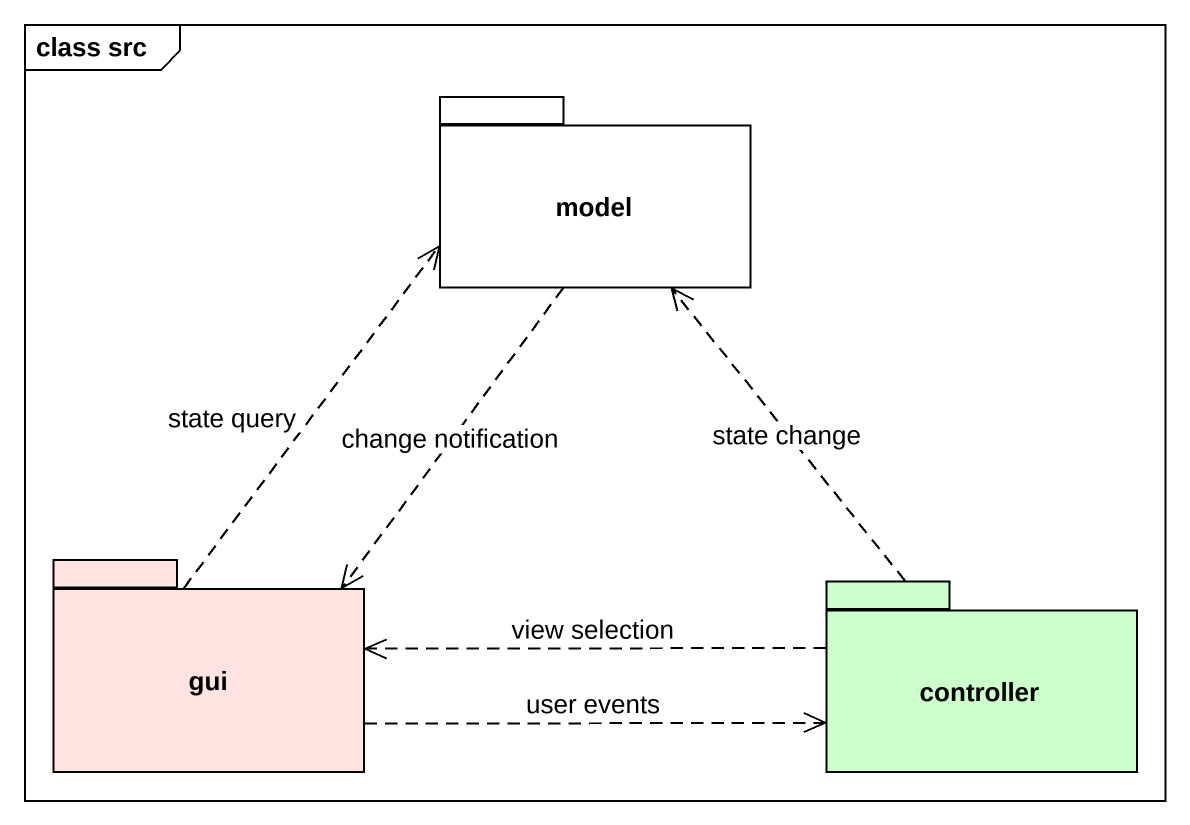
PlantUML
@startuml
mainframe class src
package model {
}
package gui #FFE4E1 {
}
package controller #CCFFCC {
}
model ..> gui : change notification
gui .up.> model : state query
gui .right.> controller : user events
controller .up.> model : state change
controller .left.> gui : view selection
@enduml
